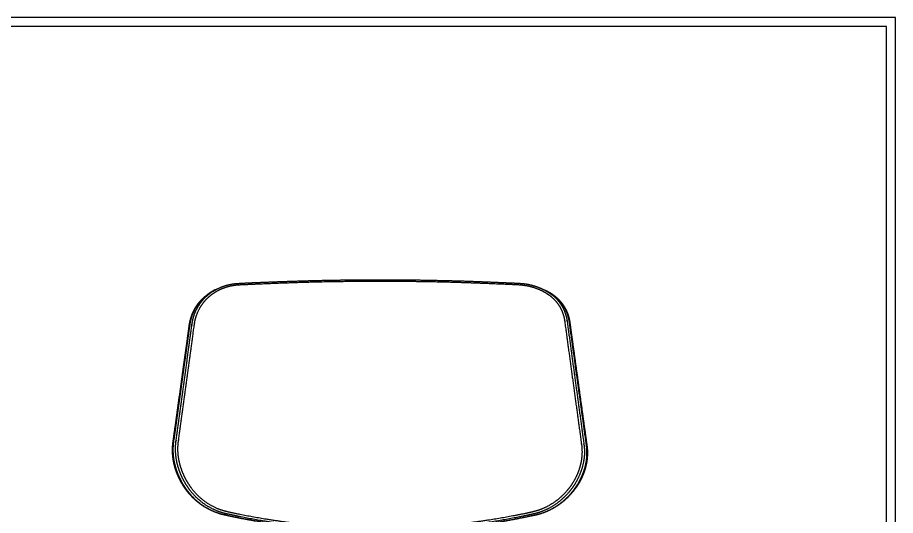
# Model space of a CAD drawing. Header units: millimetres. Extents: x 0 to 2008, y 0 to 2841.
# Drawn here: x 1004 to 2008, y 2272 to 2841 of the extents above; entities that cross this region are included whole.
import ezdxf

# ---------------------------------------------------------------- set-up
doc = ezdxf.new("R2010")
doc.units = ezdxf.units.MM
doc.header["$MEASUREMENT"] = 0
doc.layers.add('3050 Søborg Wood Base', color=7, linetype='Continuous', true_color=0x000000)
doc.layers.add('Layout Large', color=7, linetype='Continuous', true_color=0x000000)

msp = doc.modelspace()

# ---------------------------------------------------------------- linework, layer by layer
at = {"layer": '3050 Søborg Wood Base'}
for points, weights, degree, knots in [([(1258.1, 2536.9), (1264.5, 2537.2), (1271, 2537.5), (1277.5, 2537.8), (1290.9, 2538.3), (1304.6, 2538.9), (1318.6, 2539.3), (1332.9, 2539.8), (1347.2, 2540.2), (1361.5, 2540.4), (1376.1, 2540.7), (1390.8, 2540.9), (1405.4, 2541), (1423.8, 2541), (1442.3, 2540.9), (1460.7, 2540.7), (1478.9, 2540.4), (1497, 2540), (1514.7, 2539.5), (1528.5, 2539), (1542.2, 2538.5), (1555.5, 2537.9), (1561.2, 2537.7), (1566.8, 2537.4), (1572.4, 2537.2), (1572.8, 2537.2), (1573.2, 2537.1), (1573.6, 2537.1)], [1, 0.999998517885, 0.999998517885, 1, 1, 1, 1, 0.999985259822, 0.999985259822, 1, 0.999982209601, 0.999982209601, 1, 0.999971190465, 0.999971190465, 1, 1, 1, 1, 1, 1, 1, 0.99999865202, 0.99999865202, 1, 1, 1, 1], 3, [25.07827, 25.07827, 25.07827, 25.07827, 44.504953, 44.504953, 44.504953, 87.888062, 87.888062, 87.888062, 130.817646, 130.817646, 130.817646, 174.777936, 174.777936, 174.777936, 230.017346, 230.017346, 230.017346, 285.080549, 285.080549, 285.080549, 328.076971, 328.076971, 328.076971, 344.978201, 344.978201, 344.978201, 346.29236, 346.29236, 346.29236, 346.29236]), ([(1638.6, 2302.9), (1634.6, 2297.4), (1625.3, 2287.6), (1610.7, 2278.4), (1600.3, 2274.7), (1595.9, 2273.6), (1595.3, 2273.5), (1595, 2273.4), (1594.7, 2273.3), (1594.4, 2273.3), (1593.7, 2273.1), (1592.9, 2272.9), (1592.2, 2272.8), (1585.3, 2271.3), (1571, 2268.3), (1542.7, 2263.4), (1506.2, 2258.5), (1462.5, 2255.1), (1425.6, 2254.1), (1395.5, 2254.6), (1373, 2255.5), (1350.3, 2257.1), (1321.4, 2259.9), (1285.5, 2264.8), (1257.3, 2270.3), (1243.5, 2273.4), (1243.1, 2273.5), (1242.7, 2273.6), (1242.3, 2273.6), (1240.2, 2274.1), (1235.8, 2275.4), (1227.5, 2278.6), (1217.7, 2284.3), (1207.5, 2292.9), (1200.9, 2300.8), (1197.1, 2306.7), (1194.7, 2310.7), (1191.9, 2316), (1189.3, 2322.5), (1187.2, 2329.2), (1185.8, 2335.9), (1185, 2342.7), (1184.8, 2349.4), (1185.2, 2353.8), (1185.4, 2356), (1185.5, 2356.5), (1185.6, 2356.9), (1185.6, 2357.3), (1191.7, 2401.4), (1197.7, 2445.4), (1203.7, 2489.4), (1203.7, 2489.6), (1203.8, 2490.1), (1203.8, 2490.5), (1203.9, 2490.7), (1204.2, 2492.9), (1205.1, 2497.2), (1207.2, 2503.5), (1210, 2509.4), (1213.6, 2514.8), (1217.1, 2519), (1220.2, 2522), (1223.4, 2524.8), (1227.9, 2528), (1231.8, 2530.1), (1233.8, 2531.1)], [1, 1, 1, 1, 1, 1, 1, 0.999991665631, 0.999991665631, 1, 0.999999065718, 0.999999065718, 1, 1, 1, 1, 1, 1, 1, 1, 1, 1, 1, 1, 1, 1, 0.999999361918, 0.999999361918, 1, 1, 1, 1, 1, 1, 1, 1, 1, 1, 1, 1, 1, 1, 1, 1, 1, 0.999998345796, 0.999998345796, 1, 0.999999989319, 0.999999989319, 1, 1, 1, 1, 1, 1, 1, 1, 1, 1, 1, 1, 1, 1, 1, 1], 3, [623.586967, 623.586967, 623.586967, 623.586967, 643.809847, 664.081921, 676.80444, 678.710051, 678.710051, 678.710051, 679.659055, 679.659055, 679.659055, 681.863638, 681.863638, 681.863638, 703.158218, 725.638121, 768.176558, 813.510777, 857.067532, 878.844889, 903.661062, 924.683993, 947.102906, 990.787568, 1033.311614, 1033.311614, 1033.311614, 1034.513059, 1034.513059, 1034.513059, 1040.950147, 1048.281013, 1061.320101, 1074.521553, 1088.41865, 1091.920182, 1095.517588, 1102.604355, 1109.778844, 1116.636198, 1123.428132, 1130.366103, 1137.064493, 1143.681232, 1143.681232, 1143.681232, 1144.973238, 1144.973238, 1144.973238, 1278.311607, 1278.311607, 1278.311607, 1278.99466, 1279.659481, 1279.659481, 1279.659481, 1286.233706, 1292.950645, 1299.407375, 1305.908279, 1312.419805, 1315.589755, 1318.868189, 1325.273726, 1332.097855, 1332.097855, 1332.097855, 1332.097855]), ([(1636.3, 2304.4), (1637.6, 2306.2), (1640, 2309.8), (1644.1, 2317.3), (1647.1, 2325.2), (1649, 2333.3), (1649.8, 2339.4), (1650, 2345.6), (1649.7, 2349.6), (1649.5, 2351.6), (1649.4, 2352), (1649.4, 2352.5), (1649.3, 2352.9), (1642.9, 2399.4), (1636.6, 2445.9), (1630.2, 2492.4), (1630.2, 2492.6), (1630.2, 2492.8), (1630.1, 2493.1), (1630.1, 2493.3), (1630.1, 2493.5), (1630.1, 2493.7), (1629.8, 2495.2), (1629.3, 2498.2), (1627.6, 2504), (1625.1, 2509.4), (1621.7, 2514.4), (1618.8, 2517.8), (1616.1, 2520.4), (1613.8, 2522.4), (1612.6, 2523.3), (1611.9, 2523.7), (1610.3, 2524.8), (1604.2, 2528.7), (1594.8, 2532.6), (1585.3, 2534.5), (1580.6, 2535.1), (1578.6, 2535.2), (1577.9, 2535.3), (1577.7, 2535.3), (1577.5, 2535.3), (1577.2, 2535.3), (1576.6, 2535.3), (1575.1, 2535.4), (1573.8, 2535.5), (1572.9, 2535.5), (1572.5, 2535.5), (1572.1, 2535.5), (1571.7, 2535.6), (1558, 2536.2), (1531.8, 2537.3), (1499.2, 2538.4), (1474, 2538.9), (1454.9, 2539.2), (1435.8, 2539.4), (1409.8, 2539.4), (1377.9, 2539.2), (1346.1, 2538.6), (1320.6, 2537.8), (1300.6, 2537.1), (1279.8, 2536.2), (1266, 2535.6), (1258.8, 2535.3), (1258.5, 2535.2), (1257.8, 2535.2), (1257.2, 2535.2), (1256.8, 2535.1), (1256.5, 2535.1), (1256.1, 2535.1), (1255.7, 2535.1), (1252.6, 2534.8), (1246.5, 2533.8), (1239, 2531.3), (1233.5, 2528.7), (1228.4, 2525.7), (1223.9, 2522.3), (1219.6, 2518.1), (1215.8, 2513.7), (1211.8, 2507.4), (1208.4, 2499.3), (1207, 2493.5), (1206.6, 2490.5), (1206.5, 2490.1), (1206.5, 2489.7), (1206.4, 2489.3), (1200.4, 2445.2), (1194.4, 2401.2), (1188.4, 2357.1), (1188.3, 2356.7), (1188.3, 2356.3), (1188.2, 2355.9), (1187.9, 2353.7), (1187.6, 2349.5), (1187.7, 2342.9), (1188.5, 2336.4), (1189.9, 2329.9), (1191.9, 2323.5), (1194.5, 2317.1), (1197.2, 2311.9), (1199.6, 2308), (1203.3, 2302.3), (1209.7, 2294.5), (1220, 2286), (1231.3, 2279.6), (1239.4, 2276.9), (1243.4, 2276), (1243.7, 2275.9), (1244.1, 2275.8), (1244.5, 2275.7), (1258.3, 2272.6), (1286.3, 2267.2), (1322, 2262.3), (1350.7, 2259.5), (1373.3, 2257.9), (1395.7, 2257), (1425.6, 2256.6), (1462.2, 2257.5), (1505.6, 2260.9), (1541.9, 2265.8), (1570.1, 2270.7), (1584.3, 2273.6), (1591.2, 2275.1), (1591.9, 2275.3), (1592.6, 2275.5), (1593.3, 2275.6), (1593.6, 2275.7), (1593.9, 2275.8), (1594.2, 2275.8), (1594.8, 2276), (1599.1, 2277), (1609.2, 2280.7), (1623.4, 2289.6), (1632.4, 2299.1), (1636.3, 2304.4)], [1, 1, 1, 1, 1, 1, 1, 1, 1, 1, 0.99999528514, 0.99999528514, 1, 0.999999985084, 0.999999985084, 1, 1, 1, 1, 0.999999429839, 0.999999429839, 1, 1, 1, 1, 1, 1, 1, 1, 1, 1, 1, 1, 1, 1, 1, 1, 1, 1, 1, 1, 1, 1, 1, 1, 1, 1, 1, 1, 1, 1, 1, 1, 1, 1, 1, 1, 1, 1, 1, 1, 1, 1, 1, 1, 1, 1, 0.999975858149, 0.999975858149, 1, 1, 1, 1, 1, 1, 1, 1, 1, 1, 1, 1, 1, 0.999993189147, 0.999993189147, 1, 0.999999986085, 0.999999986085, 1, 0.999998264763, 0.999998264763, 1, 1, 1, 1, 1, 1, 1, 1, 1, 1, 1, 1, 1, 1, 1, 1, 0.999999333989, 0.999999333989, 1, 1, 1, 1, 1, 1, 1, 1, 1, 1, 1, 1, 1, 1, 0.999999046682, 0.999999046682, 1, 0.999991784579, 0.999991784579, 1, 1, 1, 1, 1, 1, 1], 3, [0, 0, 0, 0, 6.36721, 13.030448, 25.639439, 31.702208, 37.954899, 44.143466, 50.129826, 50.129826, 50.129826, 51.405008, 51.405008, 51.405008, 192.250266, 192.250266, 192.250266, 192.92458, 192.92458, 192.92458, 193.55625, 193.55625, 193.55625, 198.197555, 202.655476, 211.677362, 215.910974, 220.614926, 225.122321, 227.328586, 229.660577, 229.660577, 229.660577, 236.613258, 255.053434, 264.972154, 269.438282, 270.914623, 271.672346, 271.672346, 271.672346, 272.218246, 272.764147, 273.855947, 277.009034, 277.009034, 277.009034, 278.323794, 278.323794, 278.323794, 319.38539, 357.161054, 376.030886, 395.075346, 414.293897, 433.558774, 473.059754, 509.803936, 528.925151, 549.635443, 569.942666, 591.286018, 591.286018, 591.286018, 592.454879, 593.520579, 593.520579, 593.520579, 594.649671, 594.649671, 594.649671, 603.892939, 613.273306, 618.118153, 622.188852, 631.214621, 634.988198, 640.037904, 648.62723, 657.371166, 666.368125, 666.368125, 666.368125, 667.644741, 667.644741, 667.644741, 801.026582, 801.026582, 801.026582, 802.307403, 802.307403, 802.307403, 808.699194, 815.167461, 821.868593, 828.433644, 835.069448, 842.021587, 849.046126, 852.527638, 855.969265, 869.278249, 882.777793, 895.791988, 908.132013, 908.132013, 908.132013, 909.32368, 909.32368, 909.32368, 951.607882, 995.034557, 1017.317768, 1038.21203, 1062.875196, 1084.517849, 1127.806017, 1172.865413, 1215.154141, 1237.506477, 1258.683599, 1258.683599, 1258.683599, 1260.875421, 1260.875421, 1260.875421, 1261.80386, 1261.80386, 1261.80386, 1263.709472, 1276.43199, 1296.704064, 1316.926945, 1316.926945, 1316.926945, 1316.926945]), ([(1233.8, 2531.1), (1234, 2531.1), (1234.2, 2531.2), (1234.7, 2531.5), (1235.5, 2531.8), (1237.2, 2532.6), (1240.8, 2533.9), (1243.9, 2534.8), (1246.1, 2535.3), (1248.3, 2535.8), (1250.6, 2536.2), (1252.9, 2536.5), (1253.6, 2536.5), (1254.2, 2536.6), (1254.8, 2536.7), (1255.2, 2536.7), (1255.6, 2536.7), (1256, 2536.8), (1256.3, 2536.8), (1256.7, 2536.8), (1257, 2536.8), (1257.4, 2536.8), (1257.7, 2536.8), (1258.1, 2536.9)], [1, 1, 1, 1, 1, 1, 1, 1, 1, 0.999007194127, 0.999007194127, 1, 0.999926345317, 0.999926345317, 1, 0.999976106616, 0.999976106616, 1, 0.99997618692, 0.99997618692, 1, 0.999997669583, 0.999997669583, 1], 3, [0, 0, 0, 0, 0.400119, 0.786861, 1.58266, 3.180971, 6.302203, 12.957389, 12.957389, 12.957389, 19.904107, 19.904107, 19.904107, 21.842644, 21.842644, 21.842644, 23.010784, 23.010784, 23.010784, 24.007632, 24.007632, 24.007632, 25.07827, 25.07827, 25.07827, 25.07827]), ([(1573.6, 2537.1), (1574.6, 2537.1), (1575.5, 2537), (1576.5, 2537), (1576.8, 2537), (1577.2, 2536.9), (1577.5, 2536.9), (1577.7, 2536.9), (1577.8, 2536.9), (1578, 2536.9), (1578.2, 2536.9), (1578.3, 2536.9), (1578.5, 2536.9)], [1, 0.999999908026, 0.999999908026, 1, 1, 1, 1, 1, 1, 1, 0.999997453557, 0.999997453557, 1], 3, [346.29236, 346.29236, 346.29236, 346.29236, 349.169206, 349.169206, 349.169206, 350.261807, 350.261807, 350.261807, 350.809815, 350.809815, 350.809815, 351.317688, 351.317688, 351.317688, 351.317688]), ([(1578.5, 2536.9), (1578.7, 2536.9), (1579, 2536.9), (1579.2, 2536.8), (1579.7, 2536.8), (1580.1, 2536.8), (1580.6, 2536.7), (1581.9, 2536.6), (1583.3, 2536.5), (1584.7, 2536.3), (1587.7, 2535.9), (1590.6, 2535.3), (1593.5, 2534.5), (1594.1, 2534.3), (1595, 2534), (1596.9, 2533.5), (1599.1, 2532.7), (1601.3, 2531.8), (1602.9, 2531.2), (1603.6, 2530.8), (1604.1, 2530.6), (1604.3, 2530.5), (1604.5, 2530.4)], [1, 0.999992874534, 0.999992874534, 1, 0.999971630091, 0.999971630091, 1, 0.999738834123, 0.999738834123, 1, 0.998658320273, 0.998658320273, 1, 1, 1, 1, 1, 1, 1, 1, 1, 1, 1], 3, [351.317688, 351.317688, 351.317688, 351.317688, 352.023182, 352.023182, 352.023182, 353.395476, 353.395476, 353.395476, 357.52232, 357.52232, 357.52232, 366.570683, 366.570683, 366.570683, 368.238441, 369.625112, 372.393057, 375.297662, 376.747328, 377.535851, 377.672931, 378.250835, 378.250835, 378.250835, 378.250835]), ([(1230.2, 2529.4), (1228.3, 2528.4), (1224.5, 2526.3), (1219.3, 2522.4), (1214.6, 2518.1), (1210.7, 2513.3), (1207.3, 2508), (1204.5, 2502.3), (1202.4, 2496.1), (1201.5, 2491.8), (1201.2, 2489.7), (1201.1, 2489.3), (1201.1, 2488.8), (1201, 2488.4), (1194.9, 2444.4), (1188.8, 2400.3), (1182.7, 2356.3), (1182.6, 2355.9), (1182.6, 2355.5), (1182.5, 2355), (1182.2, 2352.9), (1181.9, 2348.5), (1182, 2341.9), (1182.8, 2335.1), (1184.3, 2328.4), (1186.4, 2321.6), (1188.7, 2316.1), (1190.8, 2311.8), (1192.6, 2308.4), (1194.5, 2305.4), (1196.3, 2302.7), (1197.7, 2300.7), (1199.2, 2298.8), (1201.6, 2295.9), (1206.9, 2290.1), (1215.7, 2282.9), (1227.4, 2276.3), (1235.8, 2273.5), (1240.1, 2272.5), (1240.5, 2272.5), (1240.9, 2272.4), (1241.3, 2272.3), (1248.8, 2270.6), (1263.5, 2267.6), (1292.3, 2262.5), (1328.6, 2257.6), (1372.9, 2254), (1432.6, 2252.3), (1484.5, 2255), (1528.7, 2260.2), (1558.1, 2264.4), (1580, 2268.6), (1594.4, 2271.7), (1595.1, 2271.8), (1595.8, 2272), (1596.6, 2272.2), (1596.9, 2272.2), (1597.2, 2272.3), (1597.5, 2272.4), (1598.1, 2272.5), (1602.6, 2273.6), (1613.1, 2277.3), (1627.8, 2286.5), (1637.3, 2296.3), (1641.4, 2301.9)], [1, 1, 1, 1, 1, 1, 1, 1, 1, 1, 1, 0.999992131881, 0.999992131881, 1, 0.99999998846, 0.99999998846, 1, 0.999997793325, 0.999997793325, 1, 1, 1, 1, 1, 1, 1, 1, 1, 1, 1, 1, 1, 1, 1, 1, 1, 1, 1, 1, 0.999999127499, 0.999999127499, 1, 1, 1, 1, 1, 1, 1, 1, 1, 1, 1, 1, 0.999998944176, 0.999998944176, 1, 0.999992474493, 0.999992474493, 1, 1, 1, 1, 1, 1, 1], 3, [969.31707, 969.31707, 969.31707, 969.31707, 975.779849, 982.399851, 988.748416, 994.848671, 1001.038136, 1007.51353, 1013.968535, 1020.534824, 1020.534824, 1020.534824, 1021.831309, 1021.831309, 1021.831309, 1155.1635, 1155.1635, 1155.1635, 1156.455424, 1156.455424, 1156.455424, 1162.90604, 1169.772727, 1176.234933, 1183.348469, 1190.443742, 1197.483337, 1201.217469, 1204.937259, 1208.8928, 1211.908502, 1214.771414, 1216.197622, 1219.036657, 1225.947634, 1239.807211, 1253.000529, 1266.211322, 1266.211322, 1266.211322, 1267.427563, 1267.427563, 1267.427563, 1290.609488, 1312.339005, 1355.161243, 1400.478661, 1445.6558, 1534.162533, 1556.315494, 1579.040733, 1623.220341, 1623.220341, 1623.220341, 1625.451666, 1625.451666, 1625.451666, 1626.412164, 1626.412164, 1626.412164, 1628.324774, 1641.10822, 1661.643651, 1682.0973, 1682.0973, 1682.0973, 1682.0973]), ([(1200.6, 2488.1), (1200.6, 2488.7), (1200.7, 2489.4), (1201.1, 2491.6), (1201.6, 2493.8), (1202, 2495.5), (1202.5, 2497.1), (1203, 2498.7), (1203.6, 2500.4), (1204.1, 2501.7), (1204.6, 2502.9), (1205.2, 2504.2), (1205.8, 2505.4), (1207.2, 2508.4), (1209.1, 2511.1), (1210.9, 2513.8), (1213, 2516.3), (1215.2, 2518.7), (1217.6, 2520.9), (1220, 2523), (1222.6, 2524.8), (1225.2, 2526.7), (1228, 2528.2), (1229.1, 2528.8), (1230.2, 2529.4)], [1, 0.999988274119, 1, 0.99918589703, 1, 0.999489992791, 1, 0.999482213363, 1, 0.99965305847, 1, 0.99965251955, 1, 0.997944965438, 1, 0.997993127168, 1, 0.998093454096, 1, 0.998262590838, 1, 0.998409118209, 1, 0.999776300636, 0.999999999893], 2, [916.254173, 916.254173, 916.254173, 917.550092, 917.550092, 922.03298, 922.03298, 925.497644, 925.497644, 928.922187, 928.922187, 931.693794, 931.693794, 934.440721, 934.440721, 941.045568, 941.045568, 947.557663, 947.557663, 954.002552, 954.002552, 960.398333, 960.398333, 966.817717, 966.817717, 969.31707, 969.31707, 969.31707]), ([(1604.5, 2530.4), (1606, 2529.8), (1609.2, 2528.1), (1612.3, 2526.1), (1613.9, 2525), (1614.6, 2524.5), (1615.9, 2523.6), (1618.3, 2521.6), (1621.1, 2518.9), (1624.1, 2515.3), (1627.6, 2510.2), (1630.2, 2504.6), (1632, 2498.5), (1632.6, 2495.4), (1632.8, 2493.8), (1632.8, 2493.6), (1632.8, 2493.4), (1632.9, 2493.2), (1632.9, 2493), (1632.9, 2492.8), (1633, 2492.6), (1639.3, 2446.1), (1645.7, 2399.6), (1652.1, 2353.1), (1652.1, 2352.6), (1652.2, 2352.2), (1652.2, 2351.8), (1652.5, 2349.7), (1652.8, 2345.5), (1652.6, 2339.1), (1651.7, 2332.8), (1649.8, 2324.4), (1646.6, 2316.2), (1642.4, 2308.4), (1639.9, 2304.7), (1638.6, 2302.9)], [1, 1, 1, 1, 1, 1, 1, 1, 1, 1, 1, 1, 1, 1, 1, 0.999999486285, 0.999999486285, 1, 1, 1, 1, 0.99999998846, 0.99999998846, 1, 0.999995452235, 0.999995452235, 1, 1, 1, 1, 1, 1, 1, 1, 1, 1], 3, [378.250835, 378.250835, 378.250835, 378.250835, 383.790301, 390.742983, 390.742983, 390.742983, 393.149815, 395.432929, 400.098087, 404.971179, 409.362007, 418.737054, 423.379013, 428.217283, 428.217283, 428.217283, 428.856268, 428.856268, 428.856268, 429.530581, 429.530581, 429.530581, 570.331072, 570.331072, 570.331072, 571.624327, 571.624327, 571.624327, 577.845039, 584.277798, 590.774828, 597.068564, 610.130239, 617.016303, 623.586967, 623.586967, 623.586967, 623.586967]), ([(1641.4, 2301.9), (1642.7, 2303.7), (1645.2, 2307.4), (1648.4, 2313.3), (1651.1, 2319.3), (1653.2, 2325.6), (1654.7, 2331.9), (1655.5, 2338.3), (1655.7, 2344.6), (1655.4, 2348.7), (1655.1, 2350.8), (1655.1, 2351.2), (1655, 2351.6), (1655, 2352.1), (1648.5, 2398.6), (1642.1, 2445), (1635.6, 2491.5), (1635.6, 2491.7), (1635.6, 2492), (1635.5, 2492.2), (1635.5, 2492.4), (1635.5, 2492.6), (1635.5, 2492.8), (1635.2, 2494.4), (1634.6, 2497.6), (1633.2, 2502.2), (1631.4, 2506.5), (1629.2, 2510.6), (1626.5, 2514.5), (1623.5, 2518), (1620.7, 2520.6), (1618.3, 2522.5), (1617, 2523.5), (1616.4, 2523.9), (1614.5, 2525.2), (1611.8, 2526.8), (1609, 2528.3), (1608.1, 2528.7)], [1, 1, 1, 1, 1, 1, 1, 1, 1, 1, 1, 0.999993970757, 0.999993970757, 1, 0.999999987697, 0.999999987697, 1, 1, 1, 1, 0.999999139718, 0.999999139718, 1, 1, 1, 1, 1, 1, 1, 1, 1, 1, 1, 1, 1, 1, 1, 1], 3, [1682.0973, 1682.0973, 1682.0973, 1682.0973, 1688.810528, 1695.452854, 1702.250247, 1708.759186, 1715.260544, 1721.73954, 1727.881676, 1734.157567, 1734.157567, 1734.157567, 1735.450743, 1735.450743, 1735.450743, 1876.245184, 1876.245184, 1876.245184, 1876.91976, 1876.91976, 1876.91976, 1877.558728, 1877.558728, 1877.558728, 1882.472305, 1887.282194, 1891.878114, 1896.635214, 1901.283115, 1905.825703, 1910.439529, 1912.749959, 1915.143645, 1915.143645, 1915.143645, 1922.829493, 1926.050916, 1926.050916, 1926.050916, 1926.050916]), ([(1608.1, 2528.7), (1609, 2528.3), (1609.9, 2527.8), (1610.8, 2527.4), (1612.8, 2526.3), (1614.7, 2525.1), (1616.6, 2523.8), (1617.2, 2523.4), (1617.8, 2522.9), (1618.4, 2522.5), (1619, 2522.1), (1619.6, 2521.6), (1620.1, 2521.1), (1620.7, 2520.6), (1621.3, 2520.1), (1621.8, 2519.6), (1624.1, 2517.5), (1626.1, 2515.2), (1627.9, 2512.7), (1629.7, 2510.1), (1631.3, 2507.3), (1632.6, 2504.4), (1633.2, 2502.9), (1633.8, 2501.4), (1634.3, 2499.8), (1635, 2497.4), (1635.5, 2495), (1635.9, 2492.5), (1635.9, 2492.3), (1636, 2492.1), (1636, 2491.8), (1636, 2491.6), (1636, 2491.4), (1636.1, 2491.2), (1636.2, 2490), (1636.4, 2488.7), (1636.6, 2487.5), (1637.6, 2479.9), (1638.7, 2472.4), (1639.7, 2464.8), (1645, 2427.1), (1650.2, 2389.4), (1655.5, 2351.7)], [0.999999999881, 0.999834264407, 0.999834264446, 1, 0.999054990167, 0.999054990167, 1, 0.999840850722, 0.999840850722, 1, 0.999801146174, 0.999801146174, 1, 0.999792538076, 0.999792538076, 1, 0.996499511212, 0.996499511212, 1, 0.996207628381, 0.996207628381, 1, 0.999055626405, 0.999055626405, 1, 0.997930313622, 0.997930313622, 1, 0.99999906647, 0.99999906647, 1, 1, 1, 1, 1, 1, 1, 1, 1, 1, 0.999999989694, 0.999999989694, 1], 3, [1926.050916, 1926.050916, 1926.050916, 1926.050916, 1929.016425, 1929.016425, 1929.016425, 1935.837229, 1935.837229, 1935.837229, 1938.046247, 1938.046247, 1938.046247, 1940.273731, 1940.273731, 1940.273731, 1942.552574, 1942.552574, 1942.552574, 1951.73944, 1951.73944, 1951.73944, 1961.308651, 1961.308651, 1961.308651, 1966.198209, 1966.198209, 1966.198209, 1973.718471, 1973.718471, 1973.718471, 1974.357248, 1974.357248, 1974.357248, 1975.031921, 1975.031921, 1975.031921, 1978.997145, 1978.997145, 1978.997145, 2003.200029, 2003.200029, 2003.200029, 2117.349481, 2117.349481, 2117.349481, 2117.349481]), ([(1182, 2354.7), (1182.1, 2355.1), (1182.1, 2355.6), (1182.2, 2356), (1183, 2362), (1183.8, 2367.9), (1184.7, 2373.9), (1187.8, 2396.2), (1190.9, 2418.6), (1194, 2440.9), (1196, 2454.9), (1197.9, 2469), (1199.9, 2483), (1200.1, 2484.7), (1200.3, 2486.4), (1200.6, 2488.1)], [1, 0.999997701967, 0.999997701967, 1, 1, 1, 1, 0.999999996153, 0.999999996153, 1, 0.999999998659, 0.999999998659, 1, 1, 1, 1], 3, [780.239621, 780.239621, 780.239621, 780.239621, 781.531078, 781.531078, 781.531078, 800.696989, 800.696989, 800.696989, 868.319364, 868.319364, 868.319364, 910.858726, 910.858726, 910.858726, 916.254173, 916.254173, 916.254173, 916.254173]), ([(1596.9, 2272.1), (1596.2, 2271.9), (1595.5, 2271.7), (1594.8, 2271.6), (1592.8, 2271.2), (1590.8, 2270.7), (1588.8, 2270.3), (1568.4, 2266), (1547.2, 2262.5), (1525.5, 2259.7), (1507.7, 2257.4), (1489.5, 2255.7), (1471.2, 2254.6), (1455.4, 2253.6), (1439.5, 2253.1), (1423.6, 2253), (1411.4, 2252.9), (1399.3, 2253.1), (1387.1, 2253.6), (1371.4, 2254.2), (1355.7, 2255.2), (1340, 2256.7), (1319.3, 2258.6), (1299, 2261.3), (1279.2, 2264.7), (1267.8, 2266.6), (1256.4, 2268.8), (1245.1, 2271.3), (1243.7, 2271.6), (1242.3, 2271.9), (1240.9, 2272.2), (1240.5, 2272.3), (1240.1, 2272.4), (1239.7, 2272.4), (1238.9, 2272.6), (1238.2, 2272.8), (1237.4, 2273), (1237, 2273.1), (1236.6, 2273.2), (1236.2, 2273.3), (1235.8, 2273.4), (1235.4, 2273.6), (1235, 2273.7), (1232.7, 2274.4), (1230.4, 2275.2), (1228.2, 2276.2), (1225.9, 2277.1), (1223.7, 2278.2), (1221.5, 2279.4), (1215.7, 2282.6), (1210.3, 2286.6), (1205.4, 2291.3), (1204.2, 2292.5), (1203, 2293.7), (1201.9, 2295), (1200.7, 2296.2), (1199.6, 2297.5), (1198.5, 2298.9), (1198, 2299.6), (1197.5, 2300.2), (1197, 2300.9), (1196.5, 2301.6), (1196, 2302.3), (1195.5, 2303.1), (1194.5, 2304.5), (1193.5, 2306), (1192.6, 2307.5), (1190.8, 2310.5), (1189.2, 2313.6), (1187.8, 2316.9), (1186.3, 2320.2), (1185.1, 2323.6), (1184.1, 2327.1), (1183.2, 2330.6), (1182.4, 2334.2), (1182, 2337.8), (1181.5, 2341.3), (1181.4, 2344.8), (1181.5, 2348.3), (1181.5, 2350), (1181.7, 2351.7), (1181.9, 2353.4), (1181.9, 2353.9), (1182, 2354.3), (1182, 2354.7)], [1, 0.999998921335, 0.999998921335, 1, 0.999994897739, 0.999994897739, 1, 1, 1, 1, 1, 1, 1, 0.999738769966, 0.999738769966, 1, 0.999846618849, 0.999846618849, 1, 0.999739591326, 0.999739591326, 1, 1, 1, 1, 0.999836266693, 0.999836266693, 1, 0.999997209218, 0.999997209218, 1, 0.999999090765, 0.999999090765, 1, 0.999893487072, 0.999893487072, 1, 0.999972187347, 0.999972187347, 1, 0.999972905263, 0.999972905263, 1, 0.999068778437, 0.999068778437, 1, 0.999119556515, 0.999119556515, 1, 1, 1, 1, 0.999637378867, 0.999637378867, 1, 0.999637509424, 0.999637509424, 1, 0.999904278497, 0.999904278497, 1, 0.999906959668, 0.999906959668, 1, 0.999664385066, 0.999664385066, 1, 1, 1, 1, 1, 1, 1, 1, 1, 1, 1, 1, 1, 0.999454839403, 0.999454839403, 1, 0.999963201431, 0.999963201422, 0.999999999974], 3, [302.618779, 302.618779, 302.618779, 302.618779, 304.856142, 304.856142, 304.856142, 310.981268, 310.981268, 310.981268, 378.674755, 378.674755, 378.674755, 434.113259, 434.113259, 434.113259, 481.763222, 481.763222, 481.763222, 518.294545, 518.294545, 518.294545, 565.475201, 565.475201, 565.475201, 628.877213, 628.877213, 628.877213, 663.57977, 663.57977, 663.57977, 667.866992, 667.866992, 667.866992, 669.086781, 669.086781, 669.086781, 671.492753, 671.492753, 671.492753, 672.714216, 672.714216, 672.714216, 673.936601, 673.936601, 673.936601, 681.256834, 681.256834, 681.256834, 688.629356, 688.629356, 688.629356, 709.817701, 709.817701, 709.817701, 714.923062, 714.923062, 714.923062, 720.068163, 720.068163, 720.068163, 722.658995, 722.658995, 722.658995, 725.259467, 725.259467, 725.259467, 730.506887, 730.506887, 730.506887, 741.183344, 741.183344, 741.183344, 752.047284, 752.047284, 752.047284, 762.996007, 762.996007, 762.996007, 773.80786, 773.80786, 773.80786, 778.96544, 778.96544, 778.96544, 780.239621, 780.239621, 780.239621, 780.239621]), ([(1655.5, 2351.7), (1655.5, 2351.3), (1655.6, 2350.9), (1655.7, 2350.5), (1655.7, 2350), (1655.8, 2349.6), (1655.8, 2349.2), (1655.9, 2348.3), (1656, 2347.5), (1656, 2346.6), (1656.1, 2344.8), (1656.2, 2343.1), (1656.1, 2341.3), (1656, 2337.8), (1655.6, 2334.2), (1654.9, 2330.7), (1654.2, 2327.2), (1653.2, 2323.7), (1652, 2320.3), (1651.3, 2318.6), (1650.6, 2317), (1649.9, 2315.3), (1649.1, 2313.7), (1648.3, 2312.1), (1647.5, 2310.5), (1645.8, 2307.4), (1643.9, 2304.5), (1641.9, 2301.8)], [1, 0.999993598845, 0.999993598845, 1, 0.999957605089, 0.999957605089, 1, 0.999826623323, 0.999826623323, 1, 0.999335902848, 0.999335902848, 1, 1, 1, 1, 1, 1, 1, 0.999536229537, 0.999536229537, 1, 0.999553636969, 0.999553636969, 1, 0.998467196433, 0.998467196433, 1], 3, [2117.349481, 2117.349481, 2117.349481, 2117.349481, 2118.641708, 2118.641708, 2118.641708, 2119.917968, 2119.917968, 2119.917968, 2122.525567, 2122.525567, 2122.525567, 2127.816454, 2127.816454, 2127.816454, 2138.696063, 2138.696063, 2138.696063, 2149.505837, 2149.505837, 2149.505837, 2154.900788, 2154.900788, 2154.900788, 2160.339828, 2160.339828, 2160.339828, 2170.667852, 2170.667852, 2170.667852, 2170.667852]), ([(1641.9, 2301.8), (1637.8, 2296.3), (1633.1, 2291.3), (1627.9, 2287.1), (1622.7, 2282.9), (1617, 2279.4), (1611.1, 2276.8), (1607.4, 2275.1), (1603.5, 2273.7), (1599.6, 2272.7), (1599.1, 2272.6), (1598.5, 2272.4), (1597.9, 2272.3)], [1, 1, 1, 1, 1, 1, 1, 1, 1, 1, 0.999944318375, 0.999944318375, 1], 3, [244.616936, 244.616936, 244.616936, 244.616936, 265.637599, 265.637599, 265.637599, 286.728367, 286.728367, 286.728367, 299.846776, 299.846776, 299.846776, 301.654334, 301.654334, 301.654334, 301.654334])]:
    msp.add_rational_spline(points, weights, degree=degree, knots=knots, dxfattribs=at)
for points in [[(1231.3, 2529.9), (1232.5, 2530.4), (1233.7, 2531)], [(1604.8, 2530.3), (1605.9, 2529.8), (1607.1, 2529.2)]]:
    msp.add_open_spline(points, degree=2, dxfattribs=at)
msp.add_rational_spline([(1597.9, 2272.3), (1597.4, 2272.2), (1596.9, 2272.1)], [1, 0.999989253146, 1], degree=2, dxfattribs=at)
at = {"layer": 'Layout Large'}
for points in [[(0, 0), (2008.4, 0), (2008.4, 2840.5), (0, 2840.5)], [(10, 10), (1998.4, 10), (1998.4, 2830.5), (10, 2830.5)]]:
    msp.add_lwpolyline(points, close=True, dxfattribs=at)

doc.saveas('drawing.dxf')
